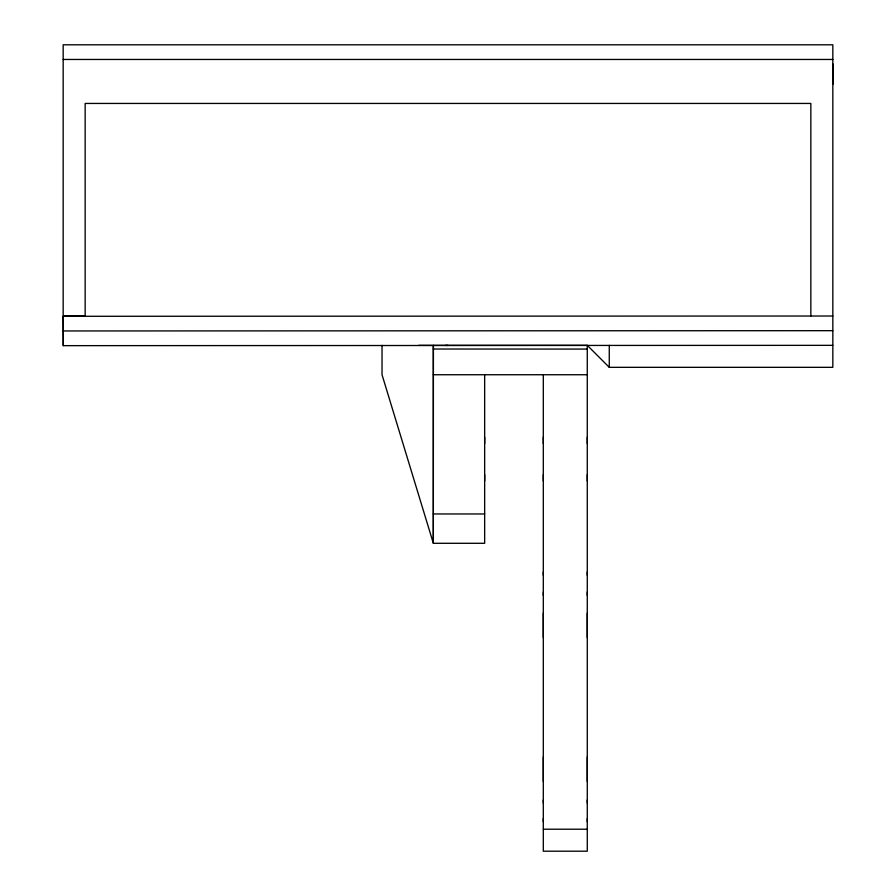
<?xml version="1.0" encoding="UTF-8"?>
<svg xmlns="http://www.w3.org/2000/svg" width="896" height="896" viewBox="0 0 896 896"><rect width="100%" height="100%" fill="white"/><g stroke="black" fill="none" stroke-linecap="round" stroke-linejoin="round"><path stroke-width="1.34" d="M810.846 316.019L810.846 103.443L85.154 103.443L85.154 316.019L63.168 316.019L63.168 44.8L832.832 44.8L832.832 367.326L609.269 367.338L587.272 345.341L433.406 345.352L433.339 543.29L484.658 543.29L484.658 374.741M543.301 374.741L543.301 851.2L587.283 851.2L587.272 345.419M832.832 316.019L63.179 316.299L63.235 345.654L832.832 345.341M63.168 59.461L832.832 59.461M63.179 316.299L63.269 330.96L832.832 330.68M433.328 349.014L587.272 349.082M433.339 374.741L587.283 374.741M433.339 513.968L484.658 513.968M543.301 829.214L587.283 829.214M418.69 345.341L433.317 345.352L433.339 543.29L382.032 374.741L382.032 345.341M445.424 345.408L448.09 345.419M832.832 63.862L832.832 84.381M609.269 345.341L609.269 367.326M587.283 437.046L587.283 443.486M587.283 474.589L587.283 481.029M587.283 571.917L587.283 575.355M587.283 591.942L587.283 595.381M587.283 612.965L587.283 637.661M587.283 756.874L587.283 781.558M587.283 799.893L587.283 803.107M587.283 818.664L587.283 821.878M543.301 437.046L543.301 443.486M543.301 474.589L543.301 481.029M543.301 571.917L543.301 575.355M543.301 591.942L543.301 595.381M543.301 612.965L543.301 637.661M543.301 756.874L543.301 781.558M543.301 799.893L543.301 803.107M543.301 818.664L543.301 821.878M484.658 437.046L484.658 443.486M484.658 474.589L484.658 481.029M63.269 330.96L63.269 345.621"/></g></svg>
